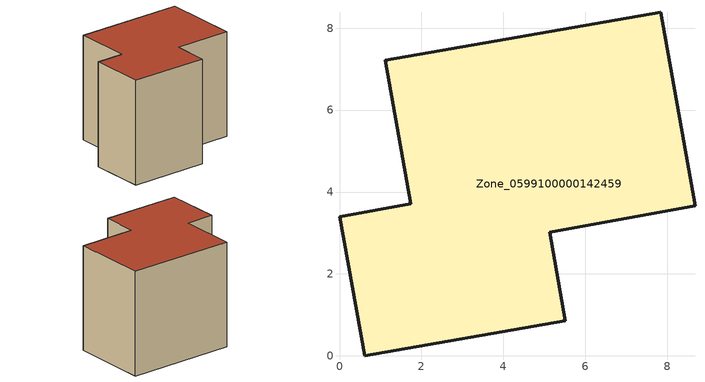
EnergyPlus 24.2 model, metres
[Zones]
Zone_0599100000142459
 floor ground (C_G): 0,3.4 1.74,3.71 1.12,7.22 7.84,8.39 8.68,3.66 5.13,3.02 5.51,0.85 0.62,0 z0
 wall outside (C_F): 1.74,3.71 0,3.4 0.62,0 5.51,0.85 5.13,3.02 8.68,3.66 7.84,8.39 1.12,7.22 1.74,3.71 z0:6.65
 roof outside (C_R): 7.84,8.39 1.12,7.22 1.74,3.71 0,3.4 0.62,0 5.51,0.85 5.13,3.02 8.68,3.66 z6.65
[BUILDING]
Pand.0599100000142459: North Axis=0; Terrain=City; Loads Convergence Tolerance Value=0.04; Temperature Convergence Tolerance Value=0.4; Solar Distribution=FullExterior; Maximum Number of Warmup Days=25; Minimum Number of Warmup Days=1
[Site:Location]
Rotterdam.The.Hague.AP_ZH_NLD Design_Conditions: Latitude=51.96; Longitude=4.45; Time Zone=1; Elevation=-4.5
[SITE:GROUNDTEMPERATURE:BUILDINGSURFACE]
18, 18, 18, 18, 18, 18, 18, 18, 18, 18, 18, 18
[MATERIAL] Thermal Absorptance=0.9; Solar Absorptance=0.7; Visible Absorptance=0.7
Name | Roughness | Thickness | Conductivity | Density | Specific Heat
G.TC.1946 | MediumSmooth | 0.15 | 1 | 540 | 1210
F.TC.1946 | Rough | 0.3 | 0.857143 | 1920 | 840
R.TC.1946 | MediumRough | 0.2 | 0.909091 | 1500 | 1000
[CONSTRUCTION]
C_G: G.TC.1946
C_F: F.TC.1946
C_R: R.TC.1946
[ZONE]
Zone_0599100000142459: Type=1; Multiplier=1; Ceiling Height=Autocalculate; Volume=Autocalculate; Floor Area=autocalculate; Part of Total Floor Area=Yes
[ZONEINFILTRATION:DESIGNFLOWRATE]
Infil_Zone_0599100000142459: Zone or ZoneList or Space or SpaceList=Zone_0599100000142459; Schedule=AlwaysOn; Design Flow Rate Calculation Method=Flow/Area; Flow Rate per Floor Area=0.003; Constant Term Coefficient=1; Temperature Term Coefficient=0; Velocity Term Coefficient=0; Velocity Squared Term Coefficient=0
[HVACTEMPLATE:ZONE:IDEALLOADSAIRSYSTEM]
Zone_0599100000142459: Maximum Heating Supply Air Temperature=50; Minimum Cooling Supply Air Temperature=13; Maximum Heating Supply Air Humidity Ratio=0.0156; Minimum Cooling Supply Air Humidity Ratio=0.0077; Heating Limit=NoLimit; Cooling Limit=NoLimit; Dehumidification Control Type=ConstantSensibleHeatRatio; Cooling Sensible Heat Ratio=0.7; Dehumidification Setpoint=60; Humidification Control Type=None; Humidification Setpoint=30; Outdoor Air Method=None; Outdoor Air Flow Rate per Person=0.00944; Outdoor Air Flow Rate per Zone Floor Area=0; Outdoor Air Flow Rate per Zone=0; Demand Controlled Ventilation Type=None; Outdoor Air Economizer Type=NoEconomizer; Heat Recovery Type=None; Sensible Heat Recovery Effectiveness=0.7; Latent Heat Recovery Effectiveness=0.65
[ZONECONTROL:THERMOSTAT]
ThermostatControl_Zone_0599100000142459: Zone or ZoneList=Zone_0599100000142459; Control Type Schedule=DualSetpointControlType; Control 1=Thermostat_Zone_0599100000142459; Temperature Difference Between Cutout And Setpoint=0
[THERMOSTATSETPOINT:DUALSETPOINT]
Thermostat_Zone_0599100000142459: Heating Setpoint Temperature Schedule=HeatingSetpoint_Zone_0599100000142459; Cooling Setpoint Temperature Schedule=CoolingSetpoint_Zone_0599100000142459
[SCHEDULE:COMPACT]
HeatingSetpoint_Zone_0599100000142459: Through: 12/31, For: AllDays, Until: 24:00, 21
CoolingSetpoint_Zone_0599100000142459: Through: 12/31, For: AllDays, Until: 24:00, 24
DualSetpointControlType: Through: 12/31, For: AllDays, Until: 24:00, 4
AlwaysOn: Through: 12/31, For: AllDays, Until: 24:00, 1
